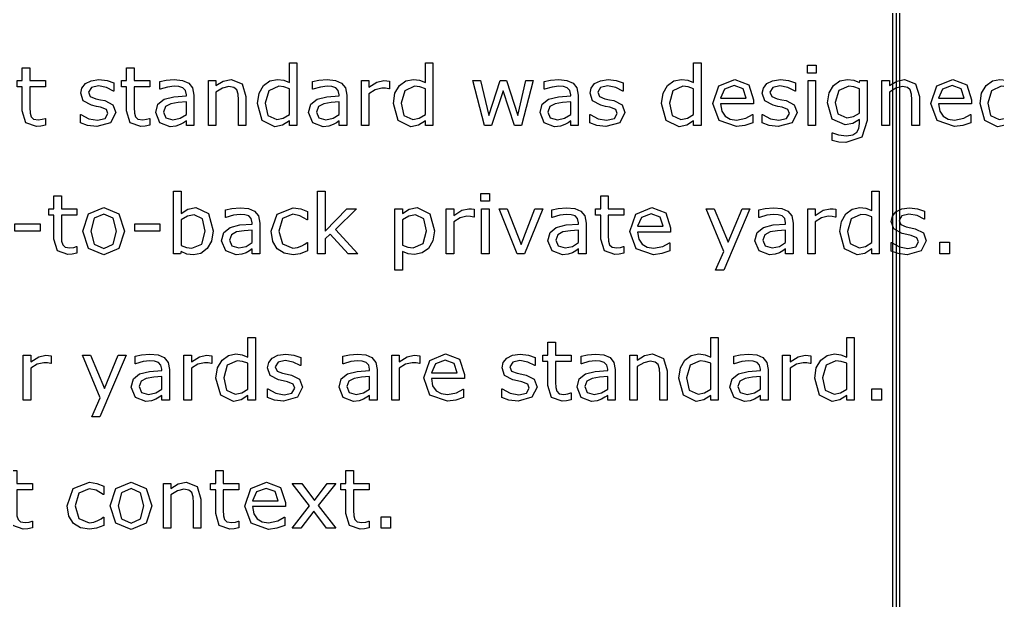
# Model space of a CAD drawing. Header units: inches. Extents: x -33163 to 19162, y -8858 to 30669.
# Drawn here: x 6019 to 7019, y 23305 to 23899 of the extents above; entities that cross this region are included whole.
import ezdxf

# ---------------------------------------------------------------- set-up
doc = ezdxf.new("R2010")
doc.units = ezdxf.units.IN
doc.layers.add('Layer 1', color=7, linetype='Continuous')
doc.layers.add('SOLID-2', color=253, linetype='Continuous')

# ---------------------------------------------------------------- blocks, each defined once
blk = doc.blocks.new('A$C0f725650')
at = {"layer": 'Layer 1', "color": 7}
for points in [[(23.317152, 118.63912), (22.86392, 118.547642), (22.493849, 118.298155), (22.244362, 117.928084), (22.152883, 117.474852), (22.152883, 72.495742), (22.244362, 72.04251), (22.493849, 71.672439), (22.86392, 71.422952), (23.317152, 71.331474), (102.692052, 71.331474), (103.145284, 71.422952), (103.515355, 71.672439), (103.764842, 72.04251), (103.85632, 72.495742), (103.85632, 117.474852), (103.764842, 117.928084), (103.515355, 118.298155), (103.145284, 118.547642), (102.692052, 118.63912), (23.317152, 118.63912)], [(23.317152, 118.533184), (102.692052, 118.533184), (103.104768, 118.45027), (103.441086, 118.223886), (103.66747, 117.887568), (103.750384, 117.474852), (103.750384, 72.495742), (103.66747, 72.083026), (103.441086, 71.746708), (103.104768, 71.520324), (102.692052, 71.43741), (23.317152, 71.43741), (22.904436, 71.520324), (22.568118, 71.746708), (22.341734, 72.083026), (22.25882, 72.495742), (22.25882, 117.474852), (22.341734, 117.887568), (22.568118, 118.223886), (22.904436, 118.45027), (23.317152, 118.533184), (23.317152, 118.533184)], [(23.317152, 118.427248), (102.692052, 118.427248), (103.064253, 118.352899), (103.366818, 118.149618), (103.570099, 117.847053), (103.644448, 117.474852), (103.644448, 72.495742), (103.570099, 72.123541), (103.366818, 71.820976), (103.064253, 71.617695), (102.692052, 71.543346), (23.317152, 71.543346), (22.944951, 71.617695), (22.642386, 71.820976), (22.439105, 72.123541), (22.364757, 72.495742), (22.364757, 117.474852), (22.439105, 117.847053), (22.642386, 118.149618), (22.944951, 118.352899), (23.317152, 118.427248), (23.317152, 118.427248)], [(79.159281, 102.140666), (79.024404, 102.113922), (78.895343, 102.103471), (78.593036, 102.210442), (78.489555, 102.553442), (78.489555, 103.244099), (78.341888, 103.244099), (78.341888, 103.427807), (78.489555, 103.427807), (78.489555, 103.801041), (78.708145, 103.801041), (78.708145, 103.427807), (79.159281, 103.427807), (79.159281, 103.244099), (78.708145, 103.244099), (78.708145, 102.652275), (78.712802, 102.491818), (78.745359, 102.38485), (78.815122, 102.316249), (78.952321, 102.29532), (79.063943, 102.310428), (79.147657, 102.33717), (79.159273, 102.33717), (79.159281, 102.140666)], [(82.175371, 102.140666), (82.040497, 102.113922), (81.911433, 102.103471), (81.609129, 102.210442), (81.505645, 102.553442), (81.505645, 103.244099), (81.357981, 103.244099), (81.357981, 103.427807), (81.505645, 103.427807), (81.505645, 103.801041), (81.724236, 103.801041), (81.724236, 103.427807), (82.175371, 103.427807), (82.175371, 103.244099), (81.724236, 103.244099), (81.724236, 102.652275), (81.728892, 102.491818), (81.761449, 102.38485), (81.831212, 102.316249), (81.968414, 102.29532), (82.080034, 102.310428), (82.16375, 102.33717), (82.175365, 102.33717), (82.175371, 102.140666)], [(86.429757, 102.129038), (86.211166, 102.129038), (86.211166, 102.265076), (86.014668, 102.138341), (85.792588, 102.092994), (85.422844, 102.272053), (85.286806, 102.768532), (85.333314, 103.062701), (85.461214, 103.282456), (85.644922, 103.41733), (85.863515, 103.463838), (86.044897, 103.441745), (86.211166, 103.37547), (86.211166, 103.938225), (86.429757, 103.938225), (86.429757, 102.129038)], [(90.359746, 102.129038), (90.141155, 102.129038), (90.141155, 102.265076), (89.944655, 102.138341), (89.722577, 102.092994), (89.35283, 102.272053), (89.216792, 102.768532), (89.263303, 103.062701), (89.3912, 103.282456), (89.574911, 103.41733), (89.793501, 103.463838), (89.974886, 103.441745), (90.141155, 103.37547), (90.141155, 103.938225), (90.359746, 103.938225), (90.359746, 102.129038)], [(98.113914, 102.129038), (97.895324, 102.129038), (97.895324, 102.265076), (97.698823, 102.138341), (97.476743, 102.092994), (97.106999, 102.272053), (96.970961, 102.768532), (97.017469, 103.062701), (97.145368, 103.282456), (97.329079, 103.41733), (97.547669, 103.463838), (97.729054, 103.441745), (97.895324, 103.37547), (97.895324, 103.938225), (98.113914, 103.938225), (98.113914, 102.129038)], [(101.438124, 103.645223), (101.191628, 103.645223), (101.191628, 103.871952), (101.438124, 103.871952), (101.438124, 103.645223)], [(107.319154, 102.129038), (107.100563, 102.129038), (107.100563, 102.265076), (106.904063, 102.138341), (106.681985, 102.092994), (106.312241, 102.272053), (106.176203, 102.768532), (106.222711, 103.062701), (106.35061, 103.282456), (106.534318, 103.41733), (106.752909, 103.463838), (106.934294, 103.441745), (107.100563, 103.37547), (107.100563, 103.938225), (107.319154, 103.938225), (107.319154, 102.129038)], [(81.188225, 102.503434), (81.040558, 102.211591), (80.639421, 102.097645), (80.37432, 102.131364), (80.173171, 102.206939), (80.173171, 102.452274), (80.184786, 102.452274), (80.415002, 102.327862), (80.658011, 102.282517), (80.883579, 102.329026), (80.96497, 102.475528), (80.920784, 102.591799), (80.751028, 102.659239), (80.628944, 102.68366), (80.492906, 102.713891), (80.249897, 102.846442), (80.17897, 103.062706), (80.211527, 103.21386), (80.312683, 103.340595), (80.47779, 103.426638), (80.703358, 103.459192), (80.938226, 103.430125), (81.137052, 103.361524), (81.137052, 103.127818), (81.125437, 103.127818), (80.921962, 103.231301), (80.687091, 103.27432), (80.484778, 103.227812), (80.402225, 103.091774), (80.452224, 102.970851), (80.610352, 102.904576), (80.745228, 102.87667), (80.870802, 102.851085), (81.10567, 102.731327), (81.188225, 102.503434), (81.188225, 102.503434)], [(83.448547, 102.129038), (83.23112, 102.129038), (83.23112, 102.267402), (83.152055, 102.211591), (83.056713, 102.155779), (82.931139, 102.111597), (82.76487, 102.092997), (82.467214, 102.209268), (82.345127, 102.505762), (82.407915, 102.744119), (82.5893, 102.888296), (82.874166, 102.959223), (83.23112, 102.987126), (83.23112, 103.020847), (83.204376, 103.144095), (83.129962, 103.220832), (83.018343, 103.256879), (82.882305, 103.266192), (82.690456, 103.242935), (82.471865, 103.177824), (82.46025, 103.177824), (82.46025, 103.399902), (82.645122, 103.438271), (82.883479, 103.4592), (83.121837, 103.435943), (83.298571, 103.359203), (83.410193, 103.22084), (83.44856, 103.010388), (83.448547, 102.129038)], [(84.955432, 102.129038), (84.736841, 102.129038), (84.736841, 102.868526), (84.726364, 103.035957), (84.687994, 103.159205), (84.60428, 103.231296), (84.462429, 103.255717), (84.275231, 103.211534), (84.088033, 103.098751), (84.088033, 102.129038), (83.86944, 102.129038), (83.86944, 103.427794), (84.088033, 103.427794), (84.088033, 103.283617), (84.299647, 103.416168), (84.524053, 103.463838), (84.844963, 103.337103), (84.955421, 102.97201), (84.955432, 102.129038)], [(86.211166, 102.448787), (86.211166, 103.194088), (86.053036, 103.248735), (85.900721, 103.263842), (85.614693, 103.135943), (85.512374, 102.773176), (85.591439, 102.420873), (85.844909, 102.301112), (86.033271, 102.341808), (86.211166, 102.448779), (86.211166, 102.448787)], [(87.869202, 102.129038), (87.651776, 102.129038), (87.651776, 102.267402), (87.57271, 102.211591), (87.477368, 102.155779), (87.351794, 102.111597), (87.185525, 102.092997), (86.887869, 102.209268), (86.765783, 102.505762), (86.828571, 102.744119), (87.009953, 102.888296), (87.294819, 102.959223), (87.651776, 102.987126), (87.651776, 103.020847), (87.625032, 103.144095), (87.550618, 103.220832), (87.438998, 103.256879), (87.30296, 103.266192), (87.111111, 103.242935), (86.89252, 103.177824), (86.880905, 103.177824), (86.880905, 103.399902), (87.065777, 103.438271), (87.304135, 103.4592), (87.542492, 103.435943), (87.719226, 103.359203), (87.830846, 103.22084), (87.869215, 103.010388), (87.869202, 102.129038)], [(89.100521, 103.189436), (89.088906, 103.189436), (88.993561, 103.205708), (88.885428, 103.211529), (88.690092, 103.166182), (88.508707, 103.051073), (88.508707, 102.129038), (88.290117, 102.129038), (88.290117, 103.427794), (88.508707, 103.427794), (88.508707, 103.235945), (88.737765, 103.383611), (88.94124, 103.427794), (89.023792, 103.424301), (89.100532, 103.41385), (89.100521, 103.189436)], [(90.141155, 102.448787), (90.141155, 103.194088), (89.983025, 103.248735), (89.830709, 103.263842), (89.544679, 103.135943), (89.44236, 102.773176), (89.521425, 102.420873), (89.774898, 102.301112), (89.963258, 102.341808), (90.141155, 102.448779), (90.141155, 102.448787)], [(93.260726, 103.427794), (92.922378, 102.129038), (92.720064, 102.129038), (92.386364, 103.130138), (92.054987, 102.129038), (91.853838, 102.129038), (91.511999, 103.427794), (91.739893, 103.427794), (91.97825, 102.422043), (92.302648, 103.427794), (92.482868, 103.427794), (92.815407, 102.422043), (93.040974, 103.427794), (93.260726, 103.427794)], [(94.561808, 102.129038), (94.344382, 102.129038), (94.344382, 102.267402), (94.265316, 102.211591), (94.169974, 102.155779), (94.0444, 102.111597), (93.878131, 102.092997), (93.580475, 102.209268), (93.458388, 102.505762), (93.521177, 102.744119), (93.702561, 102.888296), (93.987427, 102.959223), (94.344382, 102.987126), (94.344382, 103.020847), (94.317638, 103.144095), (94.243224, 103.220832), (94.131604, 103.256879), (93.995566, 103.266192), (93.803717, 103.242935), (93.585126, 103.177824), (93.573511, 103.177824), (93.573511, 103.399902), (93.758383, 103.438271), (93.996741, 103.4592), (94.235098, 103.435943), (94.411832, 103.359203), (94.523451, 103.22084), (94.561821, 103.010388), (94.561808, 102.129038)], [(95.910562, 102.503434), (95.762898, 102.211591), (95.361759, 102.097645), (95.09666, 102.131364), (94.895508, 102.206939), (94.895508, 102.452274), (94.907123, 102.452274), (95.137342, 102.327862), (95.380348, 102.282517), (95.605916, 102.329026), (95.687307, 102.475528), (95.643124, 102.591799), (95.473368, 102.659239), (95.351281, 102.68366), (95.215243, 102.713891), (94.972234, 102.846442), (94.90131, 103.062706), (94.933865, 103.21386), (95.035023, 103.340595), (95.200128, 103.426638), (95.425695, 103.459192), (95.660566, 103.430125), (95.859389, 103.361524), (95.859389, 103.127818), (95.847774, 103.127818), (95.644296, 103.231301), (95.409429, 103.27432), (95.207115, 103.227812), (95.124563, 103.091774), (95.174558, 102.970851), (95.332689, 102.904576), (95.467563, 102.87667), (95.593137, 102.851085), (95.828007, 102.731327), (95.91056, 102.503434), (95.910562, 102.503434)], [(97.895324, 102.448787), (97.895324, 103.194088), (97.737193, 103.248735), (97.584878, 103.263842), (97.298848, 103.135943), (97.196528, 102.773176), (97.275593, 102.420873), (97.529067, 102.301112), (97.717426, 102.341808), (97.895324, 102.448779), (97.895324, 102.448787)], [(99.631261, 102.755743), (98.674343, 102.755743), (98.710387, 102.546455), (98.80922, 102.401114), (98.952232, 102.317397), (99.135943, 102.289494), (99.402206, 102.341816), (99.594055, 102.446461), (99.60567, 102.446461), (99.60567, 102.208103), (99.380103, 102.1302), (99.138258, 102.098807), (98.633637, 102.273215), (98.452255, 102.770858), (98.625499, 103.27664), (99.083611, 103.463838), (99.488235, 103.310359), (99.63125, 102.874339), (99.631261, 102.755743)], [(99.418483, 102.923173), (99.331279, 103.189436), (99.071993, 103.283617), (98.791778, 103.180136), (98.674343, 102.923173), (99.418483, 102.923173)], [(100.890485, 102.503434), (100.742819, 102.211591), (100.341682, 102.097645), (100.076583, 102.131364), (99.875431, 102.206939), (99.875431, 102.452274), (99.887046, 102.452274), (100.117263, 102.327862), (100.360271, 102.282517), (100.585839, 102.329026), (100.66723, 102.475528), (100.623047, 102.591799), (100.453288, 102.659239), (100.331204, 102.68366), (100.195166, 102.713891), (99.952157, 102.846442), (99.881231, 103.062706), (99.913788, 103.21386), (100.014946, 103.340595), (100.180051, 103.426638), (100.405618, 103.459192), (100.640486, 103.430125), (100.839312, 103.361524), (100.839312, 103.127818), (100.827697, 103.127818), (100.624222, 103.231301), (100.389352, 103.27432), (100.187041, 103.227812), (100.104486, 103.091774), (100.154484, 102.970851), (100.312615, 102.904576), (100.447489, 102.87667), (100.573062, 102.851085), (100.807933, 102.731327), (100.890485, 102.503434), (100.890485, 102.503434)], [(101.424173, 102.129038), (101.205582, 102.129038), (101.205582, 103.427794), (101.424173, 103.427794), (101.424173, 102.129038)], [(102.910127, 102.276704), (102.760134, 101.791851), (102.298538, 101.637207), (102.096224, 101.652315), (101.903211, 101.693011), (101.903211, 101.916252), (101.914826, 101.916252), (102.084583, 101.865093), (102.317127, 101.8337), (102.501999, 101.860441), (102.615945, 101.934855), (102.674082, 102.044152), (102.691518, 102.187167), (102.691518, 102.305764), (102.501994, 102.187167), (102.272939, 102.148797), (101.903192, 102.316228), (101.767154, 102.790617), (101.813666, 103.07897), (101.942726, 103.289422), (102.126434, 103.417322), (102.341538, 103.46383), (102.5299, 103.440573), (102.691518, 103.371972), (102.705461, 103.427783), (102.9101, 103.427783), (102.910127, 102.276704)], [(102.691536, 102.485992), (102.691536, 103.194088), (102.528754, 103.249899), (102.379926, 103.267335), (102.096224, 103.14641), (101.992741, 102.795271), (102.06948, 102.463897), (102.324115, 102.351113), (102.514803, 102.387157), (102.691536, 102.485987), (102.691536, 102.485992)], [(104.426312, 102.129038), (104.207721, 102.129038), (104.207721, 102.868526), (104.197244, 103.035957), (104.158876, 103.159205), (104.07516, 103.231296), (103.933309, 103.255717), (103.746111, 103.211534), (103.558913, 103.098751), (103.558913, 102.129038), (103.340323, 102.129038), (103.340323, 103.427794), (103.558913, 103.427794), (103.558913, 103.283617), (103.770527, 103.416168), (103.994933, 103.463838), (104.315843, 103.337103), (104.426301, 102.97201), (104.426312, 102.129038)], [(105.934355, 102.755743), (104.977441, 102.755743), (105.013485, 102.546455), (105.112314, 102.401114), (105.255329, 102.317397), (105.439037, 102.289494), (105.7053, 102.341816), (105.89715, 102.446461), (105.908765, 102.446461), (105.908765, 102.208103), (105.6832, 102.1302), (105.441352, 102.098807), (104.936734, 102.273215), (104.75535, 102.770858), (104.928593, 103.27664), (105.386706, 103.463838), (105.791332, 103.310359), (105.934345, 102.874339), (105.934355, 102.755743)], [(105.72158, 102.923173), (105.634376, 103.189436), (105.375088, 103.283617), (105.094873, 103.180136), (104.977441, 102.923173), (105.72158, 102.923173)], [(107.100563, 102.448787), (107.100563, 103.194088), (106.942432, 103.248735), (106.790117, 103.263842), (106.504087, 103.135943), (106.40177, 102.773176), (106.480833, 102.420873), (106.734306, 102.301112), (106.922668, 102.341808), (107.100563, 102.448779), (107.100563, 102.448787)], [(83.23112, 102.448787), (83.23112, 102.810392), (82.995089, 102.792956), (82.781147, 102.759238), (82.628832, 102.675521), (82.570695, 102.52088), (82.638134, 102.352285), (82.843935, 102.296474), (83.054387, 102.340657), (83.23112, 102.448792), (83.23112, 102.448787)], [(87.651776, 102.448787), (87.651776, 102.810392), (87.415744, 102.792956), (87.201802, 102.759238), (87.049487, 102.675521), (86.99135, 102.52088), (87.058787, 102.352285), (87.26459, 102.296474), (87.475042, 102.340657), (87.651776, 102.448792), (87.651776, 102.448787)], [(94.344382, 102.448787), (94.344382, 102.810392), (94.10835, 102.792956), (93.894408, 102.759238), (93.742093, 102.675521), (93.683956, 102.52088), (93.751396, 102.352285), (93.957196, 102.296474), (94.167648, 102.340657), (94.344382, 102.448792), (94.344382, 102.448787)], [(80.06969, 98.436504), (79.934813, 98.40976), (79.805752, 98.399309), (79.503445, 98.50628), (79.399964, 98.84928), (79.399964, 99.539937), (79.252297, 99.539937), (79.252297, 99.723645), (79.399964, 99.723645), (79.399964, 100.096879), (79.618554, 100.096879), (79.618554, 99.723645), (80.06969, 99.723645), (80.06969, 99.539937), (79.618554, 99.539937), (79.618554, 98.948113), (79.623211, 98.787656), (79.655765, 98.680688), (79.725531, 98.612087), (79.86273, 98.591158), (79.974352, 98.606266), (80.058066, 98.633008), (80.069682, 98.633008), (80.06969, 98.436504)], [(84.003166, 99.084151), (83.956655, 98.791146), (83.833407, 98.572556), (83.652024, 98.434192), (83.434595, 98.388845), (83.241585, 98.415586), (83.078803, 98.485352), (83.064851, 98.424876), (82.860212, 98.424876), (82.860212, 100.234065), (83.078803, 100.234065), (83.078803, 99.587594), (83.274139, 99.710842), (83.506684, 99.759676), (83.869451, 99.582943), (84.003166, 99.084137), (84.003166, 99.084151)], [(88.193602, 98.424876), (87.905246, 98.424876), (87.384349, 98.993446), (87.242498, 98.85857), (87.242498, 98.424876), (87.023907, 98.424876), (87.023907, 100.234065), (87.242498, 100.234065), (87.242498, 99.073673), (87.873854, 99.723632), (88.149417, 99.723632), (87.545966, 99.123669), (88.193602, 98.424876)], [(91.995689, 99.941053), (91.749193, 99.941053), (91.749193, 100.167782), (91.995689, 100.167782), (91.995689, 99.941053)], [(95.881495, 98.436504), (95.746619, 98.40976), (95.617558, 98.399309), (95.31525, 98.50628), (95.211769, 98.84928), (95.211769, 99.539937), (95.064103, 99.539937), (95.064103, 99.723645), (95.211769, 99.723645), (95.211769, 100.096879), (95.43036, 100.096879), (95.43036, 99.723645), (95.881495, 99.723645), (95.881495, 99.539937), (95.43036, 99.539937), (95.43036, 98.948113), (95.435017, 98.787656), (95.467571, 98.680688), (95.537336, 98.612087), (95.674536, 98.591158), (95.786158, 98.606266), (95.869872, 98.633008), (95.881487, 98.633008), (95.881495, 98.436504)], [(103.263594, 98.424876), (103.045, 98.424876), (103.045, 98.560914), (102.848503, 98.434179), (102.626422, 98.388832), (102.256678, 98.567891), (102.12064, 99.06437), (102.167148, 99.358539), (102.295048, 99.578294), (102.478758, 99.713168), (102.697349, 99.759676), (102.878734, 99.737583), (103.045, 99.671308), (103.045, 100.234063), (103.263594, 100.234063), (103.263594, 98.424876)], [(81.440534, 99.073673), (81.277752, 98.572542), (80.841735, 98.388832), (80.40339, 98.572542), (80.241772, 99.073673), (80.40339, 99.574804), (80.841735, 99.759676), (81.277752, 99.574804), (81.440534, 99.073673), (81.440534, 99.073673)], [(81.214966, 99.073673), (81.116134, 99.448069), (80.841735, 99.571317), (80.565007, 99.448069), (80.467339, 99.073673), (80.566169, 98.702765), (80.841735, 98.577191), (81.114972, 98.701603), (81.214966, 99.073673), (81.214966, 99.073673)], [(83.777598, 99.07833), (83.700858, 99.430633), (83.453198, 99.551555), (83.260187, 99.509698), (83.078803, 99.403891), (83.078803, 98.659752), (83.238095, 98.601615), (83.390413, 98.585343), (83.674114, 98.70394), (83.777598, 99.078335), (83.777598, 99.07833)], [(85.353081, 98.424876), (85.135652, 98.424876), (85.135652, 98.56324), (85.056587, 98.507429), (84.961245, 98.451617), (84.835671, 98.407435), (84.669402, 98.388835), (84.371746, 98.505106), (84.249662, 98.8016), (84.312447, 99.039957), (84.493832, 99.184134), (84.778698, 99.255061), (85.135652, 99.282964), (85.135652, 99.316685), (85.108911, 99.439933), (85.034497, 99.51667), (84.922875, 99.552717), (84.786837, 99.56203), (84.594988, 99.538773), (84.376397, 99.473662), (84.364782, 99.473662), (84.364782, 99.69574), (84.549654, 99.734109), (84.788009, 99.755038), (85.026366, 99.731781), (85.2031, 99.655041), (85.314722, 99.516678), (85.353092, 99.306226), (85.353081, 98.424876)], [(86.73439, 98.506267), (86.526264, 98.424876), (86.318137, 98.395809), (86.060013, 98.436504), (85.858863, 98.562076), (85.727477, 98.773692), (85.680966, 99.072509), (85.855374, 99.572478), (86.318137, 99.753863), (86.536728, 99.72247), (86.73439, 99.645731), (86.73439, 99.402722), (86.722775, 99.402722), (86.515813, 99.522483), (86.308848, 99.56434), (86.014682, 99.438766), (85.907711, 99.072509), (86.012356, 98.710903), (86.308848, 98.585332), (86.443724, 98.602768), (86.566972, 98.648115), (86.656502, 98.699275), (86.722775, 98.746948), (86.73439, 98.746948), (86.73439, 98.506267)], [(90.403928, 99.08995), (90.358582, 98.800433), (90.230685, 98.579517), (90.0493, 98.445805), (89.829545, 98.399296), (89.645837, 98.421389), (89.479568, 98.489987), (89.479568, 97.945835), (89.260978, 97.945835), (89.260978, 99.723632), (89.479568, 99.723632), (89.479568, 99.587594), (89.674904, 99.70968), (89.907449, 99.759676), (90.272542, 99.581781), (90.403928, 99.08995), (90.403928, 99.08995)], [(90.178361, 99.08413), (90.098134, 99.435271), (89.851638, 99.551542), (89.662114, 99.510846), (89.479568, 99.403878), (89.479568, 98.667877), (89.63886, 98.610904), (89.791175, 98.595797), (90.076041, 98.719045), (90.178361, 99.084137), (90.178361, 99.08413)], [(91.555021, 99.485266), (91.543379, 99.485266), (91.448036, 99.501538), (91.339904, 99.507359), (91.144568, 99.462012), (90.963183, 99.346903), (90.963183, 98.424876), (90.744592, 98.424876), (90.744592, 99.723632), (90.963183, 99.723632), (90.963183, 99.531783), (91.192238, 99.679449), (91.395715, 99.723632), (91.478268, 99.720139), (91.555007, 99.709688), (91.555021, 99.485266)], [(91.981737, 98.424876), (91.763147, 98.424876), (91.763147, 99.723632), (91.981737, 99.723632), (91.981737, 98.424876)], [(93.537454, 99.723632), (93.011905, 98.424876), (92.792153, 98.424876), (92.270091, 99.723632), (92.507287, 99.723632), (92.909588, 98.689975), (93.308399, 99.723632), (93.537454, 99.723632)], [(94.786214, 98.424876), (94.568785, 98.424876), (94.568785, 98.56324), (94.48972, 98.507429), (94.394377, 98.451617), (94.268803, 98.407435), (94.102534, 98.388835), (93.804878, 98.505106), (93.682794, 98.8016), (93.74558, 99.039957), (93.926965, 99.184134), (94.211831, 99.255061), (94.568785, 99.282964), (94.568785, 99.316685), (94.542044, 99.439933), (94.46763, 99.51667), (94.356007, 99.552717), (94.219969, 99.56203), (94.02812, 99.538773), (93.80953, 99.473662), (93.797915, 99.473662), (93.797915, 99.69574), (93.982787, 99.734109), (94.221144, 99.755038), (94.459502, 99.731781), (94.636233, 99.655041), (94.747855, 99.516678), (94.786225, 99.306226), (94.786214, 98.424876)], [(97.232572, 99.051581), (96.275655, 99.051581), (96.311699, 98.842293), (96.410531, 98.696952), (96.553546, 98.613235), (96.737254, 98.585332), (97.003518, 98.637654), (97.195367, 98.742299), (97.206982, 98.742299), (97.206982, 98.503941), (96.981414, 98.426038), (96.739569, 98.394645), (96.234949, 98.569053), (96.053567, 99.066696), (96.22681, 99.572478), (96.684923, 99.759676), (97.089549, 99.606197), (97.232562, 99.170177), (97.232572, 99.051581)], [(97.019795, 99.219011), (96.932591, 99.485274), (96.673305, 99.579455), (96.39309, 99.475974), (96.275655, 99.219011), (97.019795, 99.219011)], [(99.52429, 99.723632), (98.766199, 97.945835), (98.532492, 97.945835), (98.774337, 98.487662), (98.256927, 99.723632), (98.494123, 99.723632), (98.892934, 98.760902), (99.295235, 99.723632), (99.52429, 99.723632)], [(100.77305, 98.424876), (100.555621, 98.424876), (100.555621, 98.56324), (100.476556, 98.507429), (100.381213, 98.451617), (100.255639, 98.407435), (100.089373, 98.388835), (99.791717, 98.505106), (99.66963, 98.8016), (99.732416, 99.039957), (99.913801, 99.184134), (100.198667, 99.255061), (100.555621, 99.282964), (100.555621, 99.316685), (100.52888, 99.439933), (100.454466, 99.51667), (100.342843, 99.552717), (100.206805, 99.56203), (100.014959, 99.538773), (99.796366, 99.473662), (99.78475, 99.473662), (99.78475, 99.69574), (99.969623, 99.734109), (100.20798, 99.755038), (100.446338, 99.731781), (100.623071, 99.655041), (100.734691, 99.516678), (100.773061, 99.306226), (100.77305, 98.424876)], [(102.004369, 99.485274), (101.992754, 99.485274), (101.897411, 99.501546), (101.789279, 99.507367), (101.593943, 99.46202), (101.412558, 99.346911), (101.412558, 98.424876), (101.193967, 98.424876), (101.193967, 99.723632), (101.412558, 99.723632), (101.412558, 99.531783), (101.641615, 99.679449), (101.84509, 99.723632), (101.927643, 99.720139), (102.004382, 99.709688), (102.004369, 99.485274)], [(103.045, 98.744625), (103.045, 99.489926), (102.886872, 99.544573), (102.734555, 99.55968), (102.448527, 99.431781), (102.346208, 99.069014), (102.425273, 98.716711), (102.678746, 98.59695), (102.867105, 98.637646), (103.045, 98.744617), (103.045, 98.744625)], [(104.621648, 98.799272), (104.473981, 98.507429), (104.072845, 98.393483), (103.807746, 98.427202), (103.606594, 98.502777), (103.606594, 98.748112), (103.618209, 98.748112), (103.848428, 98.6237), (104.091434, 98.578355), (104.317002, 98.624864), (104.398393, 98.771366), (104.35421, 98.887637), (104.184451, 98.955077), (104.062367, 98.979498), (103.926329, 99.009729), (103.68332, 99.14228), (103.612396, 99.358544), (103.64495, 99.509698), (103.746108, 99.636433), (103.911213, 99.722476), (104.136781, 99.75503), (104.371649, 99.725963), (104.570475, 99.657362), (104.570475, 99.423656), (104.55886, 99.423656), (104.355385, 99.527139), (104.120517, 99.570158), (103.918204, 99.52365), (103.835651, 99.387612), (103.885647, 99.266689), (104.043777, 99.200414), (104.178651, 99.172508), (104.304225, 99.146923), (104.539095, 99.027165), (104.621648, 98.799272), (104.621648, 98.799272)], [(79.002314, 99.07716), (78.276777, 99.07716), (78.276777, 99.287612), (79.002314, 99.287612), (79.002314, 99.07716)], [(82.467214, 99.077166), (81.741677, 99.077166), (81.741677, 99.287618), (82.467214, 99.287618), (82.467214, 99.077166)], [(85.135652, 98.744625), (85.135652, 99.10623), (84.89962, 99.088794), (84.685681, 99.055076), (84.533364, 98.971359), (84.475229, 98.816718), (84.542666, 98.648123), (84.748467, 98.592312), (84.958919, 98.636495), (85.135652, 98.74463), (85.135652, 98.744625)], [(94.568785, 98.744625), (94.568785, 99.10623), (94.332753, 99.088794), (94.118814, 99.055076), (93.966496, 98.971359), (93.908362, 98.816718), (93.975799, 98.648123), (94.1816, 98.592312), (94.392052, 98.636495), (94.568785, 98.74463), (94.568785, 98.744625)], [(100.555621, 98.744625), (100.555621, 99.10623), (100.319589, 99.088794), (100.10565, 99.055076), (99.953335, 98.971359), (99.895198, 98.816718), (99.962635, 98.648123), (100.168436, 98.592312), (100.378887, 98.636495), (100.555621, 98.74463), (100.555621, 98.744625)], [(105.291374, 98.424876), (105.013485, 98.424876), (105.013485, 98.75625), (105.291374, 98.75625), (105.291374, 98.424876)], [(85.230995, 94.191548), (85.012404, 94.191548), (85.012404, 94.327586), (84.815904, 94.200851), (84.593826, 94.155504), (84.224082, 94.334563), (84.088044, 94.831042), (84.134552, 95.125211), (84.262452, 95.344966), (84.44616, 95.47984), (84.66475, 95.526348), (84.846135, 95.504255), (85.012404, 95.43798), (85.012404, 96.000735), (85.230995, 96.000735), (85.230995, 94.191548)], [(94.356007, 94.203176), (94.221134, 94.176432), (94.09207, 94.165981), (93.789765, 94.272952), (93.686282, 94.615952), (93.686282, 95.306609), (93.538618, 95.306609), (93.538618, 95.490317), (93.686282, 95.490317), (93.686282, 95.863551), (93.904872, 95.863551), (93.904872, 95.490317), (94.356007, 95.490317), (94.356007, 95.306609), (93.904872, 95.306609), (93.904872, 94.714785), (93.909529, 94.554328), (93.942086, 94.44736), (94.011848, 94.378759), (94.149051, 94.35783), (94.26067, 94.372938), (94.344387, 94.39968), (94.356002, 94.39968), (94.356007, 94.203176)], [(98.610394, 94.191548), (98.391803, 94.191548), (98.391803, 94.327586), (98.195303, 94.200851), (97.973225, 94.155504), (97.603481, 94.334563), (97.467443, 94.831042), (97.513951, 95.125211), (97.64185, 95.344966), (97.825558, 95.47984), (98.044152, 95.526348), (98.225534, 95.504255), (98.391803, 95.43798), (98.391803, 96.000735), (98.610394, 96.000735), (98.610394, 94.191548)], [(102.540382, 94.191548), (102.321792, 94.191548), (102.321792, 94.327586), (102.125291, 94.200851), (101.903211, 94.155504), (101.533467, 94.334563), (101.397429, 94.831042), (101.443937, 95.125211), (101.571837, 95.344966), (101.755547, 95.47984), (101.974138, 95.526348), (102.155523, 95.504255), (102.321792, 95.43798), (102.321792, 96.000735), (102.540382, 96.000735), (102.540382, 94.191548)], [(79.32555, 95.251946), (79.313935, 95.251946), (79.218592, 95.268218), (79.11046, 95.274039), (78.915123, 95.228692), (78.733739, 95.113583), (78.733739, 94.191548), (78.515148, 94.191548), (78.515148, 95.490304), (78.733739, 95.490304), (78.733739, 95.298455), (78.962793, 95.446121), (79.166271, 95.490304), (79.248823, 95.486811), (79.325563, 95.47636), (79.32555, 95.251946)], [(81.491694, 95.490304), (80.7336, 93.712507), (80.499894, 93.712507), (80.741741, 94.254334), (80.22433, 95.490304), (80.461524, 95.490304), (80.860338, 94.527574), (81.262639, 95.490304), (81.491694, 95.490304)], [(82.740454, 94.191548), (82.523025, 94.191548), (82.523025, 94.329912), (82.44396, 94.274101), (82.348617, 94.218289), (82.223043, 94.174107), (82.056774, 94.155507), (81.759118, 94.271778), (81.637032, 94.568272), (81.69982, 94.806629), (81.881205, 94.950806), (82.166071, 95.021733), (82.523025, 95.049636), (82.523025, 95.083357), (82.496281, 95.206605), (82.421867, 95.283342), (82.310247, 95.319389), (82.174209, 95.328702), (81.98236, 95.305445), (81.76377, 95.240334), (81.752154, 95.240334), (81.752154, 95.462412), (81.937026, 95.500781), (82.175384, 95.52171), (82.413741, 95.498453), (82.590475, 95.421713), (82.702097, 95.28335), (82.740467, 95.072898), (82.740454, 94.191548)], [(83.97177, 95.251946), (83.960155, 95.251946), (83.864813, 95.268218), (83.75668, 95.274039), (83.561341, 95.228692), (83.379959, 95.113583), (83.379959, 94.191548), (83.161368, 94.191548), (83.161368, 95.490304), (83.379959, 95.490304), (83.379959, 95.298455), (83.609014, 95.446121), (83.812489, 95.490304), (83.895041, 95.486811), (83.971781, 95.47636), (83.97177, 95.251946)], [(85.012404, 94.511297), (85.012404, 95.256598), (84.854274, 95.311245), (84.701958, 95.326352), (84.415928, 95.198453), (84.313611, 94.835686), (84.392674, 94.483383), (84.646147, 94.363622), (84.834509, 94.404318), (85.012404, 94.511289), (85.012404, 94.511297)], [(86.589049, 94.565944), (86.441385, 94.274101), (86.040246, 94.160155), (85.775147, 94.193874), (85.573998, 94.269449), (85.573998, 94.514784), (85.585613, 94.514784), (85.815832, 94.390372), (86.058841, 94.345027), (86.284408, 94.391536), (86.365797, 94.538038), (86.321614, 94.654309), (86.151857, 94.721749), (86.029771, 94.74617), (85.893733, 94.776401), (85.650727, 94.908952), (85.5798, 95.125216), (85.612357, 95.27637), (85.713512, 95.403105), (85.878617, 95.489148), (86.104185, 95.521702), (86.339055, 95.492635), (86.537879, 95.424034), (86.537879, 95.190328), (86.526264, 95.190328), (86.322789, 95.293811), (86.087918, 95.33683), (85.885605, 95.290322), (85.803052, 95.154284), (85.853051, 95.033361), (86.011179, 94.967086), (86.146055, 94.93918), (86.271629, 94.913595), (86.506497, 94.793837), (86.589049, 94.565944), (86.589049, 94.565944)], [(88.748218, 94.191548), (88.530789, 94.191548), (88.530789, 94.329912), (88.451724, 94.274101), (88.356381, 94.218289), (88.230808, 94.174107), (88.064539, 94.155507), (87.766883, 94.271778), (87.644799, 94.568272), (87.707584, 94.806629), (87.888969, 94.950806), (88.173835, 95.021733), (88.530789, 95.049636), (88.530789, 95.083357), (88.504048, 95.206605), (88.429634, 95.283342), (88.318012, 95.319389), (88.181974, 95.328702), (87.990125, 95.305445), (87.771534, 95.240334), (87.759919, 95.240334), (87.759919, 95.462412), (87.944791, 95.500781), (88.183148, 95.52171), (88.421503, 95.498453), (88.598237, 95.421713), (88.709859, 95.28335), (88.748229, 95.072898), (88.748218, 94.191548)], [(89.979537, 95.251946), (89.967922, 95.251946), (89.87258, 95.268218), (89.764447, 95.274039), (89.569111, 95.228692), (89.387726, 95.113583), (89.387726, 94.191548), (89.169135, 94.191548), (89.169135, 95.490304), (89.387726, 95.490304), (89.387726, 95.298455), (89.616781, 95.446121), (89.820258, 95.490304), (89.902811, 95.486811), (89.979551, 95.47636), (89.979537, 95.251946)], [(91.27248, 94.818253), (90.315563, 94.818253), (90.351607, 94.608965), (90.450437, 94.463624), (90.593452, 94.379907), (90.777162, 94.352004), (91.043423, 94.404326), (91.235272, 94.508971), (91.246887, 94.508971), (91.246887, 94.270613), (91.02132, 94.19271), (90.779472, 94.161317), (90.274854, 94.335725), (90.093469, 94.833368), (90.266716, 95.33915), (90.724825, 95.526348), (91.129452, 95.372869), (91.272467, 94.936849), (91.27248, 94.818253)], [(91.059703, 94.985683), (90.972499, 95.251946), (90.713213, 95.346127), (90.432996, 95.242646), (90.315563, 94.985683), (91.059703, 94.985683)], [(93.368861, 94.565944), (93.221195, 94.274101), (92.820058, 94.160155), (92.554957, 94.193874), (92.353807, 94.269449), (92.353807, 94.514784), (92.365422, 94.514784), (92.595641, 94.390372), (92.83865, 94.345027), (93.064218, 94.391536), (93.145609, 94.538038), (93.101424, 94.654309), (92.931667, 94.721749), (92.809583, 94.74617), (92.673545, 94.776401), (92.430536, 94.908952), (92.35961, 95.125216), (92.392167, 95.27637), (92.493322, 95.403105), (92.65843, 95.489148), (92.883997, 95.521702), (93.118865, 95.492635), (93.317691, 95.424034), (93.317691, 95.190328), (93.306076, 95.190328), (93.102601, 95.293811), (92.867731, 95.33683), (92.665417, 95.290322), (92.582865, 95.154284), (92.632863, 95.033361), (92.790991, 94.967086), (92.925867, 94.93918), (93.051441, 94.913595), (93.286309, 94.793837), (93.368864, 94.565944), (93.368861, 94.565944)], [(95.629183, 94.191548), (95.411757, 94.191548), (95.411757, 94.329912), (95.332692, 94.274101), (95.237349, 94.218289), (95.111776, 94.174107), (94.945506, 94.155507), (94.64785, 94.271778), (94.525764, 94.568272), (94.588552, 94.806629), (94.769937, 94.950806), (95.054803, 95.021733), (95.411757, 95.049636), (95.411757, 95.083357), (95.385013, 95.206605), (95.310599, 95.283342), (95.198979, 95.319389), (95.062941, 95.328702), (94.871092, 95.305445), (94.652502, 95.240334), (94.640887, 95.240334), (94.640887, 95.462412), (94.825759, 95.500781), (95.064116, 95.52171), (95.302474, 95.498453), (95.479207, 95.421713), (95.590827, 95.28335), (95.629197, 95.072898), (95.629183, 94.191548)], [(97.136068, 94.191548), (96.917475, 94.191548), (96.917475, 94.931036), (96.906998, 95.098467), (96.868628, 95.221715), (96.784914, 95.293806), (96.643063, 95.318227), (96.455865, 95.274044), (96.268667, 95.161261), (96.268667, 94.191548), (96.050074, 94.191548), (96.050074, 95.490304), (96.268667, 95.490304), (96.268667, 95.346127), (96.480281, 95.478678), (96.704687, 95.526348), (97.025597, 95.399613), (97.136055, 95.03452), (97.136068, 94.191548)], [(98.391803, 94.511297), (98.391803, 95.256598), (98.233672, 95.311245), (98.081357, 95.326352), (97.79533, 95.198453), (97.69301, 94.835686), (97.772076, 94.483383), (98.025546, 94.363622), (98.213908, 94.404318), (98.391803, 94.511289), (98.391803, 94.511297)], [(100.049839, 94.191548), (99.83241, 94.191548), (99.83241, 94.329912), (99.753347, 94.274101), (99.658002, 94.218289), (99.532431, 94.174107), (99.366162, 94.155507), (99.068506, 94.271778), (98.946419, 94.568272), (99.009207, 94.806629), (99.19059, 94.950806), (99.475456, 95.021733), (99.83241, 95.049636), (99.83241, 95.083357), (99.805668, 95.206605), (99.731254, 95.283342), (99.619635, 95.319389), (99.483597, 95.328702), (99.291748, 95.305445), (99.073157, 95.240334), (99.061542, 95.240334), (99.061542, 95.462412), (99.246414, 95.500781), (99.484772, 95.52171), (99.723129, 95.498453), (99.899863, 95.421713), (100.011482, 95.28335), (100.049852, 95.072898), (100.049839, 94.191548)], [(101.281158, 95.251946), (101.269543, 95.251946), (101.174198, 95.268218), (101.066065, 95.274039), (100.870729, 95.228692), (100.689344, 95.113583), (100.689344, 94.191548), (100.470753, 94.191548), (100.470753, 95.490304), (100.689344, 95.490304), (100.689344, 95.298455), (100.918401, 95.446121), (101.121876, 95.490304), (101.204429, 95.486811), (101.281168, 95.47636), (101.281158, 95.251946)], [(102.321792, 94.511297), (102.321792, 95.256598), (102.163661, 95.311245), (102.011346, 95.326352), (101.725316, 95.198453), (101.622996, 94.835686), (101.702062, 94.483383), (101.955535, 94.363622), (102.143894, 94.404318), (102.321792, 94.511289), (102.321792, 94.511297)], [(82.523025, 94.511297), (82.523025, 94.872902), (82.286993, 94.855466), (82.073051, 94.821748), (81.920736, 94.738031), (81.862599, 94.58339), (81.930039, 94.414795), (82.135839, 94.358984), (82.346291, 94.403167), (82.523025, 94.511302), (82.523025, 94.511297)], [(88.530789, 94.511297), (88.530789, 94.872902), (88.294757, 94.855466), (88.080818, 94.821748), (87.928501, 94.738031), (87.870366, 94.58339), (87.937803, 94.414795), (88.143604, 94.358984), (88.354056, 94.403167), (88.530789, 94.511302), (88.530789, 94.511297)], [(95.411757, 94.511297), (95.411757, 94.872902), (95.175725, 94.855466), (94.961783, 94.821748), (94.809468, 94.738031), (94.751331, 94.58339), (94.818771, 94.414795), (95.024572, 94.358984), (95.235024, 94.403167), (95.411757, 94.511302), (95.411757, 94.511297)], [(99.83241, 94.511297), (99.83241, 94.872902), (99.596378, 94.855466), (99.382439, 94.821748), (99.230124, 94.738031), (99.171987, 94.58339), (99.239424, 94.414795), (99.445227, 94.358984), (99.655679, 94.403167), (99.83241, 94.511302), (99.83241, 94.511297)], [(103.327543, 94.191548), (103.049652, 94.191548), (103.049652, 94.522922), (103.327543, 94.522922), (103.327543, 94.191548)], [(78.781398, 90.499001), (78.646521, 90.472257), (78.51746, 90.461806), (78.215153, 90.568777), (78.111672, 90.911777), (78.111672, 91.602434), (77.964006, 91.602434), (77.964006, 91.786142), (78.111672, 91.786142), (78.111672, 92.159376), (78.330263, 92.159376), (78.330263, 91.786142), (78.781398, 91.786142), (78.781398, 91.602434), (78.330263, 91.602434), (78.330263, 91.010609), (78.334919, 90.850153), (78.367474, 90.743185), (78.437236, 90.674584), (78.574438, 90.653655), (78.686058, 90.668763), (78.769775, 90.695504), (78.78139, 90.695504), (78.781398, 90.499001)], [(84.749631, 90.499001), (84.614755, 90.472257), (84.485694, 90.461806), (84.183386, 90.568777), (84.079905, 90.911777), (84.079905, 91.602434), (83.932239, 91.602434), (83.932239, 91.786142), (84.079905, 91.786142), (84.079905, 92.159376), (84.298496, 92.159376), (84.298496, 91.786142), (84.749631, 91.786142), (84.749631, 91.602434), (84.298496, 91.602434), (84.298496, 91.010609), (84.303153, 90.850153), (84.335707, 90.743185), (84.405469, 90.674584), (84.542672, 90.653655), (84.654291, 90.668763), (84.738008, 90.695504), (84.749623, 90.695504), (84.749631, 90.499001)], [(88.515674, 90.499001), (88.3808, 90.472257), (88.251736, 90.461806), (87.949432, 90.568777), (87.845948, 90.911777), (87.845948, 91.602434), (87.698284, 91.602434), (87.698284, 91.786142), (87.845948, 91.786142), (87.845948, 92.159376), (88.064539, 92.159376), (88.064539, 91.786142), (88.515674, 91.786142), (88.515674, 91.602434), (88.064539, 91.602434), (88.064539, 91.010609), (88.069195, 90.850153), (88.101752, 90.743185), (88.171515, 90.674584), (88.308717, 90.653655), (88.420337, 90.668763), (88.504053, 90.695504), (88.515668, 90.695504), (88.515674, 90.499001)], [(80.842896, 90.568764), (80.63477, 90.487373), (80.426644, 90.458306), (80.168519, 90.499001), (79.96737, 90.624572), (79.835983, 90.836188), (79.789472, 91.135006), (79.96388, 91.634975), (80.426644, 91.81636), (80.645234, 91.784967), (80.842896, 91.708228), (80.842896, 91.465219), (80.831281, 91.465219), (80.624319, 91.584979), (80.417354, 91.626837), (80.123188, 91.501263), (80.016217, 91.135006), (80.120863, 90.7734), (80.417354, 90.647829), (80.552231, 90.665265), (80.675479, 90.710612), (80.765008, 90.761772), (80.831281, 90.809444), (80.842896, 90.809444), (80.842896, 90.568764)], [(82.23002, 91.13617), (82.067238, 90.635039), (81.631219, 90.451329), (81.192874, 90.635039), (81.031256, 91.13617), (81.192874, 91.637301), (81.631219, 91.822173), (82.067238, 91.637301), (82.23002, 91.13617), (82.23002, 91.13617)], [(82.004453, 91.13617), (81.90562, 91.510566), (81.631219, 91.633814), (81.354491, 91.510566), (81.256823, 91.13617), (81.355656, 90.765262), (81.631219, 90.639688), (81.904459, 90.7641), (82.004453, 91.13617), (82.004453, 91.13617)], [(83.65435, 90.487386), (83.435757, 90.487386), (83.435757, 91.226874), (83.425279, 91.394305), (83.38691, 91.517553), (83.303195, 91.589644), (83.161345, 91.614065), (82.974147, 91.569882), (82.786949, 91.457099), (82.786949, 90.487386), (82.568356, 90.487386), (82.568356, 91.786142), (82.786949, 91.786142), (82.786949, 91.641965), (82.998563, 91.774516), (83.222969, 91.822186), (83.543879, 91.695451), (83.654337, 91.330358), (83.65435, 90.487386)], [(86.100708, 91.114077), (85.143791, 91.114077), (85.179835, 90.904789), (85.278667, 90.759449), (85.42168, 90.675732), (85.60539, 90.647829), (85.871653, 90.70015), (86.063503, 90.804796), (86.075118, 90.804796), (86.075118, 90.566438), (85.84955, 90.488534), (85.607705, 90.457142), (85.103085, 90.631549), (84.921703, 91.129193), (85.094946, 91.634975), (85.553058, 91.822173), (85.957683, 91.668694), (86.100698, 91.232674), (86.100708, 91.114077)], [(85.887931, 91.281508), (85.800727, 91.547771), (85.541441, 91.641952), (85.261226, 91.538471), (85.143791, 91.281508), (85.887931, 91.281508)], [(87.556431, 90.487386), (87.280867, 90.487386), (86.912285, 90.986191), (86.541379, 90.487386), (86.286744, 90.487386), (86.793688, 91.135019), (86.291393, 91.786142), (86.566959, 91.786142), (86.933213, 91.295475), (87.300634, 91.786142), (87.556431, 91.786142), (87.045997, 91.146647), (87.556431, 90.487386)], [(89.136565, 90.487386), (88.858676, 90.487386), (88.858676, 90.81876), (89.136565, 90.81876), (89.136565, 90.487386)]]:
    blk.add_lwpolyline(points, dxfattribs=at)

msp = doc.modelspace()

# ---------------------------------------------------------------- block references
at = {"layer": 'SOLID-2', "xscale": 35.3548193792485, "yscale": 35.3548193792485, "zscale": 35.3548193792485}
msp.add_blockref('A$C0f725650', (3247.20147, 20180.01122), dxfattribs=at)

doc.saveas('drawing.dxf')
